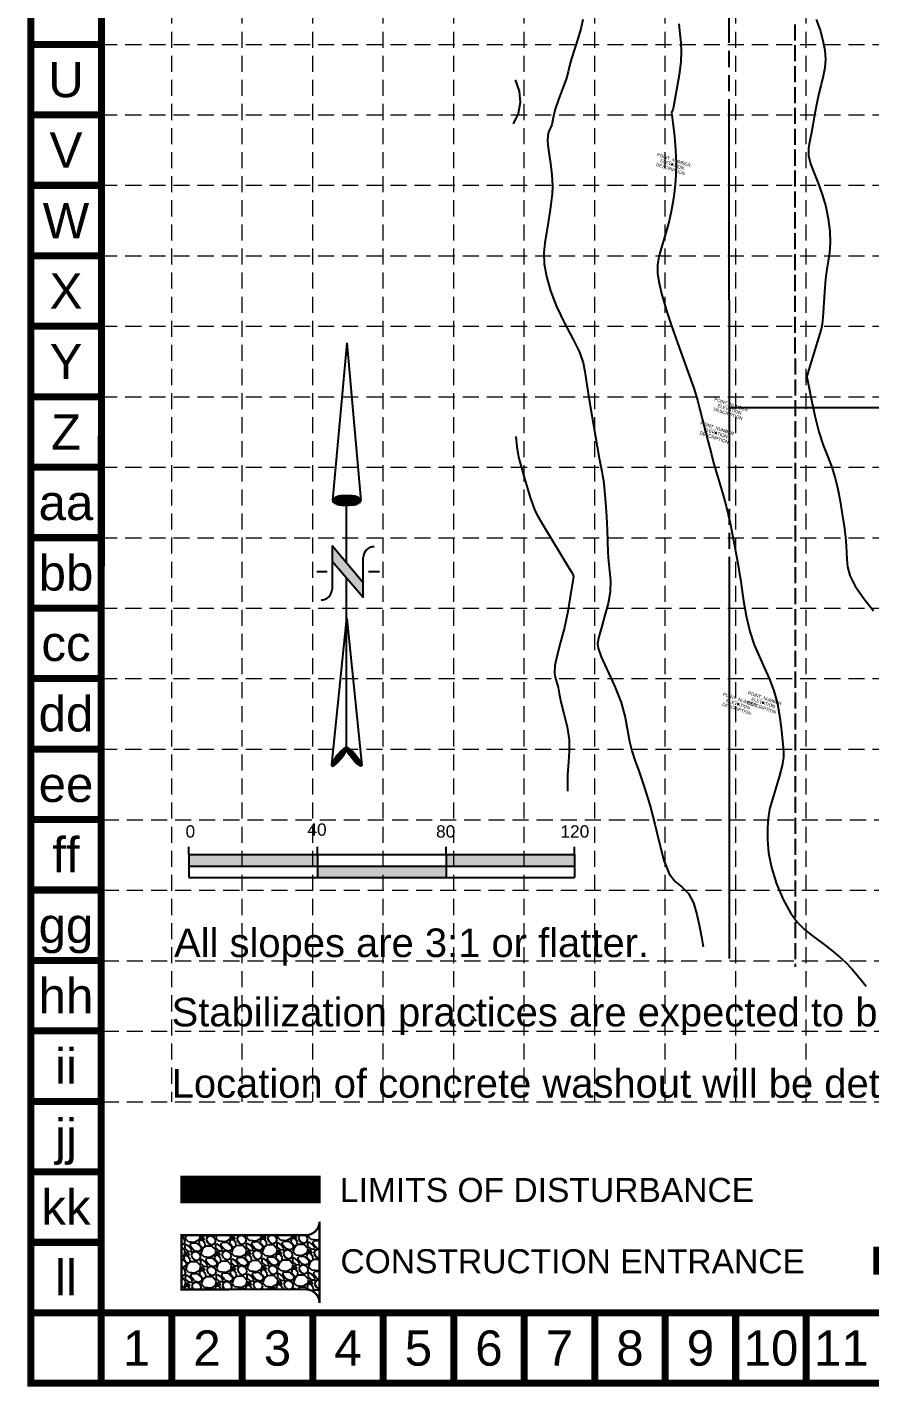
# Model space of a CAD drawing. Header units: inches. Extents: x 638 to 17512, y -393 to 10164.
# Drawn here: x 638 to 3784, y -393 to 4687 of the extents above; entities that cross this region are included whole.
import ezdxf
from ezdxf.enums import TextEntityAlignment as Align

# ---------------------------------------------------------------- set-up
doc = ezdxf.new("R2010")
doc.units = ezdxf.units.IN
doc.header["$LTSCALE"] = 600
doc.header["$MEASUREMENT"] = 0
for name, pattern in [('ADJOINERS', [2.85, 2.5, -0.05, 0.1, -0.05, 0.1, -0.05]), ('ESMT', [0.13, 0.1, -0.03]), ('HIDDEN', [0.375, 0.25, -0.125])]:
    doc.linetypes.add(name, pattern=pattern)
for name, color, linetype in [('BASE', 7, 'Continuous'), ('Data Descriptions', 1, 'Continuous'), ('Data Elevations', 1, 'Continuous'), ('Data Point Numbers', 1, 'Continuous'), ('EC', 8, 'Continuous'), ('GRID', 254, 'HIDDEN'), ('LEGEND', 7, 'Continuous'), ('NARROW', 7, 'Continuous'), ('s EASEMENTS', 8, 'ESMT'), ('s SURVEY - ADJOINERS', 7, 'ADJOINERS')]:
    doc.layers.add(name, color=color, linetype=linetype)
doc.styles.add("L200'", font='ARIAL.TTF', dxfattribs={"height": 0.001969})
doc.styles.get("Standard").update_dxf_attribs({"font": 'ARIAL.TTF'})
doc.styles.add('TMODELF', font='tmodelf.shx', dxfattribs={"height": 1})

# ---------------------------------------------------------------- blocks, each defined once
blk = doc.blocks.new('North Arrow')
at = {"layer": 'NARROW'}
for p, q in [((32.43, 3.06), (32.43, 4.63)), ((0, 0), (22.36, 2)), ((28.77, -2.09), (34.02, 2.32)), ((36.18, 2.33), (30.46, 2.33)), ((36.16, 2.32), (31.04, -2.09)), ((39.1, 0.01), (59.96, 2.11)), ((0, 0), (22.33, -2.02)), ((31.2, -0.05), (21.66, -0.05)), ((21.66, -0.05), (21.66, -0.05)), ((57.45, -0.05), (33.41, -0.05)), ((59.83, -2.14), (39.04, -0.01)), ((57.69, -0.03), (57.77, -0.01)), ((57.77, -0.05), (57.69, -0.03)), ((28.77, -2.09), (34.95, -2.09)), ((32.43, -4.26), (32.43, -2.8))]:
    blk.add_line(p, q, dxfattribs=at)
blk.add_lwpolyline([(22.36, -2.03), (22.59, -1.93, 0.091577), (22.87, -1.44, 0.048306), (23.03, -0.75), (23.07, -0.01), (23.01, 0.82, 0.048306), (22.87, 1.42, 0.091577), (22.59, 1.91), (22.36, 2.01), (22.14, 1.91, 0.091577), (21.86, 1.42, 0.048306), (21.72, 0.82), (21.66, -0.01), (21.72, -0.83, 0.048306), (21.86, -1.44, 0.091577), (22.14, -1.93)], format="xyb", close=True, dxfattribs=at)
for points in [[(57.46, -0.03), (57.44, 0.08, -0.066818), (57.67, 0.47, -0.03073), (58.01, 0.84), (58.52, 1.29), (59.07, 1.7, -0.03073), (59.5, 1.95, -0.066818), (59.93, 2.1), (60.04, 2.06)], [(60.04, 2.06), (60.05, 1.95, -0.066818), (59.82, 1.56, -0.03073), (59.43, 1.14), (58.97, 0.74), (58.42, 0.33, -0.03073), (57.99, 0.08, -0.036692), (57.76, -0.02)], [(57.46, -0.04), (57.44, -0.15, 0.066818), (57.67, -0.54, 0.03073), (58.01, -0.9), (58.52, -1.36), (59.07, -1.77, 0.03073), (59.5, -2.02, 0.066818), (59.93, -2.17), (60.04, -2.13)], [(60.04, -2.13), (60.05, -2.01, 0.066818), (59.82, -1.63, 0.03073), (59.43, -1.2), (58.97, -0.8), (58.42, -0.4, 0.03073), (57.99, -0.15, 0.036692), (57.76, -0.05)]]:
    blk.add_lwpolyline(points, format="xyb", dxfattribs=at)
for centre, start, end in [((30.46, 3.86), 178.8769, 270), ((34.95, -3.62), 358.8769, 90)]:
    blk.add_arc(centre, 1.53, start, end, dxfattribs=at)
for points in [[(22.87, 1.44), (22.14, 1.91), (22.59, 1.91), (22.36, 2)], [(31.05, -2.09), (36.15, 2.36), (28.75, -2.06), (34.01, 2.36)], [(59.62, 1.34), (59.28, 1.82), (59.81, 1.55), (59.49, 1.95)], [(59.81, 1.55), (59.49, 1.95), (59.93, 1.73), (59.69, 2.04)], [(59.93, 1.73), (59.69, 2.04), (60.05, 1.94), (59.93, 2.1)], [(60.05, 1.94), (59.93, 2.1), (60.04, 2.06)], [(23.03, -0.76), (21.67, -0.05), (23.07, -0.05), (21.72, 0.82)], [(23.07, -0.05), (21.72, 0.82), (23.02, 0.75), (21.85, 1.42)], [(23.02, 0.75), (21.85, 1.42), (22.87, 1.44), (22.14, 1.91)], [(57.44, 0.08), (57.7, -0.01), (57.5, 0.21), (57.77, -0.01)], [(57.45, -0.04), (57.69, -0.02), (57.44, 0.08), (57.7, -0.01)], [(57.5, 0.21), (57.77, -0.01), (57.6, 0.39), (57.94, 0.06)], [(57.6, 0.39), (57.94, 0.06), (57.68, 0.5), (58.07, 0.13)], [(57.68, 0.5), (58.07, 0.13), (57.84, 0.66), (58.29, 0.26)], [(57.84, 0.66), (58.29, 0.26), (58.03, 0.86), (58.52, 0.41)], [(58.03, 0.86), (58.52, 0.41), (58.26, 1.07), (58.73, 0.57)], [(58.26, 1.07), (58.73, 0.57), (58.52, 1.3), (59.05, 0.81)], [(58.52, 1.3), (59.05, 0.81), (58.7, 1.42), (59.26, 0.99)], [(59.26, 1), (58.69, 1.42), (59.45, 1.15), (59, 1.65)], [(59.45, 1.15), (59, 1.65), (59.62, 1.34), (59.28, 1.82)], [(22.87, -1.44), (21.72, -0.87), (23.03, -0.76), (21.67, -0.05)], [(22.58, -1.93), (21.86, -1.45), (22.87, -1.44), (21.72, -0.87)], [(22.36, -2.01), (22.14, -1.93), (22.58, -1.93), (21.86, -1.45)], [(57.44, -0.14), (57.69, -0.02), (57.45, -0.04), (57.69, -0.02)], [(57.46, -0.19), (57.7, -0.03), (57.44, -0.14), (57.69, -0.02)], [(57.53, -0.33), (57.76, -0.05), (57.46, -0.19), (57.7, -0.03)], [(57.63, -0.48), (57.9, -0.1), (57.53, -0.33), (57.76, -0.05)], [(57.78, -0.66), (58.09, -0.2), (57.63, -0.48), (57.9, -0.1)], [(57.97, -0.87), (58.34, -0.35), (57.78, -0.66), (58.09, -0.2)], [(58.24, -1.11), (58.61, -0.54), (57.97, -0.87), (58.34, -0.35)], [(58.61, -1.43), (58.93, -0.77), (58.24, -1.11), (58.61, -0.54)], [(58.91, -1.64), (59.2, -1), (58.61, -1.43), (58.93, -0.77)], [(59.12, -1.79), (59.57, -1.36), (58.92, -1.65), (59.2, -1.01)], [(59.35, -1.93), (59.81, -1.62), (59.12, -1.79), (59.57, -1.36)], [(59.54, -1.32), (59.41, -1.18), (59.21, -1.01)], [(59.58, -2.05), (59.93, -1.79), (59.35, -1.93), (59.81, -1.62)], [(59.78, -2.13), (60.05, -2.01), (59.58, -2.05), (59.93, -1.79)], [(59.92, -2.17), (60.04, -2.13), (59.78, -2.13), (60.05, -2.01)]]:
    blk.add_solid(points, dxfattribs=at)
blk = doc.blocks.new('A$C380E2CAD')
h = blk.add_hatch(color=7)
h.paths.add_polyline_path([(493.4, 43.2), (493.4, 86.5), (13.4, 86.5), (13.4, 43.2)])
h.paths.add_polyline_path([(493.4, 43.2), (493.4, 0), (973.4, 0), (973.4, 43.2)])
h.paths.add_polyline_path([(973.4, 86.5), (973.4, 43.2), (1453.4, 43.2), (1453.4, 86.5)])
at = {"color": 7}
for p, q in [((13.4, 86.5), (13.4, 115.3)), ((493.4, 86.5), (493.4, 115.3)), ((973.4, 86.5), (973.4, 115.3)), ((1453.4, 86.5), (1453.4, 115.3)), ((13.4, 86.5), (493.4, 86.5)), ((13.4, 86.5), (13.4, 0)), ((493.4, 86.5), (1453.4, 86.5)), ((493.4, 86.5), (493.4, 0)), ((973.4, 86.5), (973.4, 0)), ((1453.4, 86.5), (1453.4, 0)), ((13.4, 43.2), (1453.4, 43.2)), ((13.4, 0), (493.4, 0)), ((493.4, 0), (1453.4, 0))]:
    blk.add_line(p, q, dxfattribs=at)
for s, height, p in [('40', 46.08, (455.7, 156.7)), ('0', 46.1, (0.7, 149.6)), ('80', 46.08, (936.1, 149.6)), ('120', 46.08, (1400.7, 149.6))]:
    blk.add_text(s, height=height, dxfattribs=at).set_placement(p)

msp = doc.modelspace()

# ---------------------------------------------------------------- hatches: boundary and pattern name
at = {"layer": 'LEGEND'}
h = msp.add_hatch(dxfattribs=at)
h.set_pattern_fill('GRAVEL', color=4, scale=81.096243, angle=-43.9343, style=0)
h.set_pattern_definition([(184.078545, (-112139.171, -49084.4866), (-973.60772007, -75.4657323), [10.910364, -1080.128]), (141.0354448, (-112150.0536, -49085.2626), (757.0710824, -616.80671555), [18.72253, -1853.529653]), (88.576145, (-112164.611, -49073.489), (-34.936744, -1205.07601635), [13.201495, -1306.94965]), (223.339445, (-112201.454, -49066.145), (1183.74432104, 1111.74020102), [17.04951, -1687.90136]), (248.899445, (-112213.854, -49077.8464), (383.2039346, 982.14069363), [16.718396, -1655.123477]), (313.339445, (-112219.873, -49093.444), (-1111.74020102, 1183.74432104), [17.04951, -1687.90136]), (353.7599448, (-112208.1714, -49105.844), (-1321.876638024, 147.471105404), [22.54711, -2232.16185]), (28.3210448, (-112185.758, -49108.2947), (1646.68152195, 890.93659734), [21.28679, -2107.39301]), (77.495345, (-112167.019, -49098.196), (264.27008845, 1209.3425045), [17.10725, -1693.619864]), (131.302145, (-112163.315, -49081.4945), (586.13726553, -677.3392154), [19.53057, -956.997547]), (178.4631448, (-112176.2058, -49066.8224), (-1319.74358319, 32.80344042), [25.257263, -2500.47088]), (94.879845, (-112144.2, -49122.4336), (-71.1995787, 744.272622), [8.62061, -853.444213]), (127.534945, (-112144.9336, -49113.844), (646.66969653, -848.27479838), [16.40066, -1623.669326]), (181.065745, (-112154.926, -49100.84), (-56.267226, -58.400377), [11.46871, -103.21865]), (159.264345, (-112152.262, -49089.892), (404.5362689, -164.5352352), [6.17613, -611.43445]), (247.867145, (-112158.038, -49087.705), (110.401289, 231.4682951), [8.73431, -427.98234]), (347.029545, (-112161.328, -49095.796), (287.7355174, -52.0006536), [14.186085, -458.682217]), (117.630845, (-112147.504, -49098.98), (60.533623, -170.9347075), [10.257945, -246.19092]), (332.455245, (-112191.91, -49055.0703), (752.8049293, -387.47156344), [14.370254, -1422.658825]), (26.411945, (-112179.1684, -49061.7157), (-852.54057456, -417.33549918), [12.05585, -1193.5265]), (249.264345, (-112136.251, -49087.3), (164.5352352, 404.5362689), [12.352174, -605.258405]), (299.676245, (-112140.624, -49098.852), (-415.20249613, 737.87286253), [14.370254, -1422.658825]), (295.509745, (-112226.7955, -49091.2785), (-179.4677073, 398.1366315), [13.857726, -679.0289]), (250.840845, (-112220.8275, -49103.785), (326.93815474, 923.73974775), [11.6112, -1149.510296]), (22.867145, (-112191.934, -49146.263), (398.13682375, 179.467284), [12.352174, -605.258405]), (333.419745, (-112180.5526, -49141.463), (-984.27330391, 497.87271702), [13.594244, -1345.82654]), (25.509745, (-112220.55, -49118.692), (-398.1366315, -179.4677073), [6.928863, -685.957764]), (57.375645, (-112195.438, -49142.887), (166.6686579, 289.8685534), [4.1351, -409.37619]), (122.029545, (-112193.209, -49139.404), (118.9340076, -227.2019025), [16.718396, -317.64993]), (142.074745, (-112202.0754, -49125.231), (640.2707403, -504.2717567), [15.493437, -1533.8481]), (259.755845, (-112166.392, -49101.052), (54.1339566, 173.067975), [11.69586, -280.70078]), (309.2229448, (-112168.4724, -49112.5614), (880.27118842, -1073.34370003), [20.41955, -2021.53171]), (17.011145, (-112155.56, -49128.38), (-627.47191946, -183.73369424), [8.349345, -826.58757]), (46.065745, (-112147.58, -49125.94), (-2.13315, 114.66757), [4.865775, -76.23047]), (76.322145, (-112201.5554, -49122.3535), (-160.26946557, -633.87120046), [11.266214, -1115.358803]), (4.078545, (-112198.8913, -49111.407), (973.60772007, 75.4657323), [21.82073, -1069.217636]), (316.065745, (-112177.126, -49109.855), (114.66757, 2.13315), [21.085023, -60.01122]), (281.370545, (-112161.9417, -49124.484), (-190.13230211, 971.47477809), [12.82245, -1269.421716]), (210.120345, (-112159.414, -49137.055), (-283.4691948, -177.3342384), [11.807775, -578.581796]), (163.7117448, (-112169.627, -49142.9803), (-1672.27908865, 485.07269895), [19.22508, -1903.28617]), (131.4918448, (-112188.0806, -49137.5883), (-702.93777583, 789.873802306), [20.338857, -2013.544624])])
edge = h.paths.add_edge_path()
edge.add_line((1729.4, -79.3), (1729.4, 224.9))
edge.add_arc((1678.7, 224.9), 50.7, -89.9609, 0, ccw=False)
edge.add_line((1678.8, 174.2), (1214.2, 174.1))
edge.add_line((1214.2, 174.1), (1214.2, -28.8))
edge.add_line((1214.2, -28.8), (1678.7, -28.6))
edge.add_arc((1678.7, -79.3), 50.7, 0, 90.0391, ccw=False)

# ---------------------------------------------------------------- linework, layer by layer
at = {"color": 15, "linetype": 'Continuous'}
for p in [(3046.4, 4173.8, 6886.2), (3260.8, 3259.4, 6891.2), (3209, 3171.1, 6883.3), (3209, 3170.8, 6880.6), (3293.4, 2157.4, 6881.8), (3386.6, 2162.6, 6882.8)]:
    msp.add_point(p, dxfattribs=at)
at = {"layer": 'BASE', "const_width": 26.3}
for points in [[(651.2, -379.4), (17499.2, -379.4), (17499.2, 10150.6), (651.2, 10150.6)], [(913.9, -116.2), (17236.7, -116.7), (17236.4, 9887.5), (917.2, 9887.8)]]:
    msp.add_lwpolyline(points, close=True, dxfattribs=at)
for points in [[(914.5, 4622.4), (651.2, 4622.4)], [(914.5, 4359.1), (651.2, 4359.1)], [(914.5, 4095.9), (651.2, 4095.9)], [(914.5, 3832.6), (651.2, 3832.6)], [(914.5, 3569.4), (651.2, 3569.4)], [(914.5, 3306.1), (651.2, 3306.1)], [(914.5, 3042.9), (651.2, 3042.9)], [(914.5, 2779.6), (651.2, 2779.6)], [(914.5, 2516.4), (651.2, 2516.4)], [(914.5, 2253.1), (651.2, 2253.1)], [(914.5, 1989.9), (651.2, 1989.9)], [(914.5, 1726.6), (651.2, 1726.6)], [(914.5, 1463.4), (651.2, 1463.4)], [(914.5, 1200.1), (651.2, 1200.1)], [(914.5, 936.9), (651.2, 936.9)], [(914.5, 673.6), (651.2, 673.6)], [(914.5, 410.4), (651.2, 410.4)], [(914.5, 147.1), (651.2, 147.1)], [(914.5, -116.1), (651.2, -116.1)], [(914.5, -379.4), (914.5, -116.1)], [(1177.7, -379.4), (1177.7, -116.1)], [(1441, -379.4), (1441, -116.1)], [(1704.2, -379.4), (1704.2, -116.1)], [(1967.5, -379.4), (1967.5, -116.1)], [(2230.7, -379.4), (2230.7, -116.1)], [(2494, -379.4), (2494, -116.1)], [(2757.2, -379.4), (2757.2, -116.1)], [(3020.5, -379.4), (3020.5, -116.1)], [(3283.7, -379.4), (3283.7, -116.1)], [(3547, -379.4), (3547, -116.1)]]:
    msp.add_lwpolyline(points, dxfattribs=at)
at = {"layer": 'EC', "color": 35}
for p, q in [((2706.8, 4685.1), (2695.4, 4646.8)), ((2712.4, 4715.9), (2706.8, 4685.1)), ((3072, 4699.3), (3075.2, 4661.8)), ((3584.8, 4715.4), (3598.7, 4675.7)), ((3598.7, 4675.7), (3609.6, 4637.2)), ((2695.4, 4646.8), (2670, 4569.6)), ((3075.2, 4661.8), (3078.6, 4628.8)), ((3078.6, 4628.8), (3080.2, 4596)), ((3609.6, 4637.2), (3616.5, 4600.9)), ((3080.2, 4596), (3078.3, 4557.2)), ((3616.5, 4600.9), (3618.5, 4567.3)), ((2663, 4542.5), (2658, 4519.3)), ((2670, 4569.6), (2663, 4542.5)), ((3078.3, 4557.2), (3072.3, 4509)), ((3616.2, 4535.4), (3610.6, 4504.1)), ((3618.5, 4567.3), (3616.2, 4535.4)), ((2460.5, 4489.7), (2475, 4447.5)), ((2650.4, 4492.3), (2637.3, 4456.3)), ((2658, 4519.3), (2650.4, 4492.3)), ((3072.3, 4509), (3064.2, 4459.3)), ((3602.9, 4472.2), (3594.2, 4438.8)), ((3610.6, 4504.1), (3602.9, 4472.2)), ((2475, 4447.5), (2479.1, 4404.8)), ((2637.3, 4456.3), (2621.9, 4416.4)), ((3064.2, 4459.3), (3050.7, 4383)), ((3594.2, 4438.8), (3586.1, 4403.4)), ((2479.1, 4404.8), (2471.9, 4363.7)), ((2609.2, 4380.4), (2602.8, 4353.9)), ((2621.9, 4416.4), (2609.2, 4380.4)), ((3045.7, 4370.7), (3044.5, 4366)), ((3047.6, 4374.7), (3045.7, 4370.7)), ((3049.4, 4378.3), (3047.6, 4374.7)), ((3050.7, 4383), (3049.4, 4378.3)), ((3586.1, 4403.4), (3579.4, 4365.8)), ((2471.9, 4363.7), (2453, 4326.1)), ((2597.5, 4322.3), (2592.3, 4310.5)), ((2600.1, 4335.7), (2597.5, 4322.3)), ((2602.8, 4353.9), (2600.1, 4335.7)), ((3044.5, 4366), (3044.9, 4359.3)), ((3044.9, 4359.3), (3050.2, 4319.9)), ((3050.2, 4319.9), (3054.6, 4278.4)), ((3573.5, 4328.1), (3567.4, 4293.2)), ((3579.4, 4365.8), (3573.5, 4328.1)), ((2581.6, 4281.9), (2581, 4261.1)), ((2585.9, 4297.8), (2581.6, 4281.9)), ((2592.3, 4310.5), (2585.9, 4297.8)), ((3054.6, 4278.4), (3058.6, 4228.1)), ((3567.4, 4293.2), (3560.7, 4262.9)), ((2581, 4261.1), (2583.6, 4235.9)), ((2583.6, 4235.9), (2592, 4177.1)), ((3058.6, 4228.1), (3061, 4178.2)), ((3560.7, 4262.9), (3555.9, 4235)), ((3555.9, 4235), (3556.2, 4206.9)), ((2592, 4177.1), (2595.8, 4146.3)), ((3061, 4178.2), (3060.5, 4135.4)), ((3556.2, 4206.9), (3563.6, 4176.1)), ((3563.6, 4176.1), (3576.2, 4141.7)), ((2595.8, 4146.3), (2598.3, 4117.2)), ((2598.3, 4117.2), (2599.3, 4090.7)), ((3060.5, 4135.4), (3057.7, 4099)), ((3576.2, 4141.7), (3591.5, 4103.6)), ((2598.3, 4064.1), (2595.2, 4033.7)), ((2599.3, 4090.7), (2598.3, 4064.1)), ((3053.5, 4065.4), (3048.7, 4031.8)), ((3057.7, 4099), (3053.5, 4065.4)), ((3591.5, 4103.6), (3606.6, 4061.7)), ((2595.2, 4033.7), (2590.3, 3997.2)), ((3048.7, 4031.8), (3042.8, 3997.8)), ((3606.6, 4061.7), (3619.9, 4017)), ((3619.9, 4017), (3629.6, 3970.8)), ((2590.3, 3997.2), (2583.9, 3957.2)), ((3035.3, 3963), (3025.6, 3927.6)), ((3042.8, 3997.8), (3035.3, 3963)), ((3629.6, 3970.8), (3634.7, 3924.5)), ((2583.9, 3957.2), (2570.9, 3880.5)), ((3025.6, 3927.6), (3005, 3859.8)), ((3634.7, 3924.5), (3635.9, 3880.9)), ((2570.9, 3880.5), (2567.4, 3843.9)), ((3635.9, 3880.9), (3633.7, 3843.3)), ((2567.4, 3843.9), (2568.6, 3803.2)), ((2997, 3829.2), (2992.3, 3799)), ((3005, 3859.8), (2997, 3829.2)), ((3629.4, 3812.7), (3624.1, 3783.1)), ((3633.7, 3843.3), (3629.4, 3812.7)), ((2568.6, 3803.2), (2576.7, 3755.5)), ((2992.3, 3799), (2992.2, 3766.6)), ((2992.2, 3766.6), (2997.5, 3730.2)), ((3624.1, 3783.1), (3619, 3746.1)), ((2576.7, 3755.5), (2592.1, 3701.4)), ((2997.5, 3730.2), (3006.8, 3691.3)), ((3619, 3746.1), (3614.8, 3697.3)), ((2592.1, 3701.4), (2614.9, 3642.7)), ((3006.8, 3691.3), (3017.9, 3652.7)), ((3614.8, 3697.3), (3609.3, 3602.7)), ((2614.9, 3642.7), (2644.6, 3581.5)), ((3017.9, 3652.7), (3029.4, 3615.7)), ((3029.4, 3615.7), (3042.6, 3575.2)), ((2644.6, 3581.5), (2675.2, 3522.8)), ((3042.6, 3575.2), (3060.1, 3525.5)), ((3603.2, 3559.1), (3552, 3391.4)), ((3606.9, 3577), (3603.2, 3559.1)), ((3609.3, 3602.7), (3606.9, 3577)), ((2675.2, 3522.8), (2700, 3472.1)), ((3060.1, 3525.5), (3106.2, 3396.9)), ((2700, 3472.1), (2714.3, 3433)), ((2714.3, 3433), (2721, 3400.2)), ((2721, 3400.2), (2725.2, 3366.6)), ((2725.2, 3366.6), (2731, 3326.4)), ((3106.2, 3396.9), (3126.9, 3337.7)), ((3549.7, 3382.6), (3549.5, 3380.4)), ((3549.5, 3380.4), (3566.3, 3293.6)), ((3552, 3391.4), (3549.7, 3382.6)), ((2731, 3326.4), (2738.5, 3279.7)), ((3126.9, 3337.7), (3140.9, 3293.6)), ((2738.5, 3279.7), (2774.4, 3076.4)), ((3140.9, 3293.6), (3150.4, 3258.9)), ((3150.4, 3258.9), (3180.5, 3137.4)), ((3566.3, 3293.6), (3578.9, 3234.4)), ((3578.9, 3234.4), (3594, 3175.1)), ((2462.5, 3157), (2466, 3119.1)), ((3594, 3175.1), (3610.8, 3124.9)), ((2466, 3119.1), (2473.3, 3079.8)), ((3180.5, 3137.4), (3191.6, 3094.8)), ((3610.8, 3124.9), (3627.4, 3082.2)), ((2473.3, 3079.8), (2483.4, 3040)), ((2774.4, 3076.4), (2783.9, 3026.4)), ((3191.6, 3094.8), (3201.4, 3058.7)), ((3201.4, 3058.7), (3234, 2947.1)), ((3627.4, 3082.2), (3642.5, 3042.7)), ((2483.4, 3040), (2494.7, 3000.7)), ((2494.7, 3000.7), (2506, 2963.1)), ((2783.9, 3026.4), (2786.6, 3012.4)), ((2786.6, 3012.4), (2788.8, 2999.5)), ((2788.8, 2999.5), (2791, 2981.8)), ((3642.5, 3042.7), (3654.7, 3002.5)), ((3654.7, 3002.5), (3664.7, 2960.4)), ((2506, 2963.1), (2516.5, 2929.4)), ((2791, 2981.8), (2793.8, 2953.4)), ((2793.8, 2953.4), (2797.4, 2910.5)), ((3234, 2947.1), (3247.8, 2897)), ((3664.7, 2960.4), (3673.4, 2915.4)), ((2516.5, 2929.4), (2525.7, 2901.9)), ((2525.7, 2901.9), (2534, 2881)), ((2797.4, 2910.5), (2801, 2859.3)), ((3247.8, 2897), (3261.7, 2839.5)), ((3673.4, 2915.4), (3681.5, 2867.8)), ((2534, 2881), (2544.7, 2860)), ((2544.7, 2860), (2562.3, 2829.9)), ((2801, 2859.3), (2803.7, 2808.4)), ((3681.5, 2867.8), (3688.5, 2821.5)), ((2562.3, 2829.9), (2662.9, 2663.6)), ((2803.7, 2808.4), (2805.9, 2726)), ((3261.7, 2839.5), (3274.8, 2776.5)), ((3688.5, 2821.5), (3693.7, 2781)), ((3274.8, 2776.5), (3286, 2716.6)), ((3693.7, 2781), (3696.5, 2749.3)), ((3696.5, 2749.3), (3698.8, 2698.7)), ((2805.9, 2726), (2808.3, 2690.7)), ((3286, 2716.6), (3294.1, 2669.7)), ((3698.8, 2698.7), (3701.8, 2671.2)), ((2662.9, 2663.6), (2671.5, 2649)), ((2671.5, 2649), (2675.4, 2642.3)), ((2675.4, 2642.3), (2677.3, 2638.8)), ((2808.3, 2690.7), (2812.7, 2655.4)), ((2812.7, 2655.4), (2816.4, 2618.2)), ((3294.1, 2669.7), (3298.5, 2643)), ((3298.5, 2643), (3300.3, 2632)), ((3701.8, 2671.2), (3710.5, 2638.5)), ((2678, 2634.2), (2666.1, 2559.2)), ((2677.3, 2638.8), (2678.1, 2636.9)), ((2678.2, 2636), (2678, 2634.2)), ((2678.1, 2636.9), (2678.2, 2636)), ((2816.4, 2618.2), (2815.4, 2577.7)), ((3300.3, 2632), (3300.7, 2628.5)), ((3300.7, 2628.5), (3301.3, 2625.3)), ((3301.3, 2625.3), (3302.7, 2614.5)), ((3302.7, 2614.5), (3313.1, 2544.2)), ((3710.5, 2638.5), (3729.9, 2599)), ((3729.9, 2599), (3761.8, 2552.5)), ((2666.1, 2559.2), (2656.5, 2503.8)), ((2815.4, 2577.7), (2807.4, 2533.4)), ((3313.1, 2544.2), (3323, 2487.5)), ((3761.8, 2552.5), (3798.4, 2506.3)), ((2656.5, 2503.8), (2643.9, 2444.4)), ((2795.6, 2489.9), (2784.5, 2453)), ((2807.4, 2533.4), (2795.6, 2489.9)), ((2643.9, 2444.4), (2629.7, 2388.8)), ((2784.5, 2453), (2777.2, 2427)), ((3323, 2487.5), (3336.4, 2429.7)), ((2629.7, 2388.8), (2616.6, 2340.3)), ((2770.3, 2397), (2768.2, 2384.8)), ((2773, 2409.6), (2770.3, 2397)), ((2777.2, 2427), (2773, 2409.6)), ((3336.4, 2429.7), (3353.3, 2378.9)), ((2616.6, 2340.3), (2608.4, 2301.6)), ((2768.2, 2384.8), (2770.2, 2366.4)), ((2770.2, 2366.4), (2781.1, 2334.8)), ((3353.3, 2378.9), (3372.4, 2334.2)), ((2608.4, 2301.6), (2607.4, 2273.5)), ((2781.1, 2334.8), (2831, 2225.6)), ((3372.4, 2334.2), (3391.9, 2292.5)), ((3391.9, 2292.5), (3410.2, 2250.7)), ((2607.4, 2273.5), (2611.2, 2253.3)), ((2611.2, 2253.3), (2616.3, 2236.9)), ((2616.3, 2236.9), (2620.2, 2219.9)), ((3410.2, 2250.7), (3426.5, 2207)), ((2620.2, 2219.9), (2624.3, 2197.9)), ((2624.3, 2197.9), (2631.1, 2166.3)), ((2831, 2225.6), (2855.6, 2163.7)), ((3426.5, 2207), (3439.5, 2159.3)), ((2631.1, 2166.3), (2642.1, 2122.7)), ((2855.6, 2163.7), (2871, 2107.8)), ((3439.5, 2159.3), (3449, 2107.2)), ((2642.1, 2122.7), (2653.8, 2072.7)), ((2871, 2107.8), (2879.9, 2059.4)), ((3449, 2107.2), (3455.2, 2056.4)), ((2653.8, 2072.7), (2661.5, 2024.3)), ((2879.9, 2059.4), (2886.8, 2018.3)), ((3455.2, 2056.4), (3462.6, 1983.7)), ((2662.2, 1982.6), (2658.8, 1942)), ((2661.5, 2024.3), (2662.2, 1982.6)), ((2886.8, 2018.3), (2895.7, 1983.4)), ((2895.7, 1983.4), (2907.7, 1948)), ((3462.6, 1983.7), (3462.5, 1958.7)), ((2658.8, 1942), (2655.6, 1894.2)), ((2907.7, 1948), (2923.4, 1904.9)), ((3462.5, 1958.7), (3457.5, 1928.4)), ((2655.6, 1894.2), (2656.1, 1832.8)), ((2923.4, 1904.9), (2942.4, 1848.2)), ((3446.6, 1886.5), (3432.9, 1840.5)), ((3457.5, 1928.4), (3446.6, 1886.5)), ((2942.4, 1848.2), (2962.9, 1781.1)), ((3432.9, 1840.5), (3413.6, 1778)), ((2962.9, 1781.1), (2982.3, 1709.1)), ((3413.6, 1778), (3410.1, 1765)), ((3406.3, 1740.6), (3404.3, 1719.5)), ((3408.2, 1754.9), (3406.3, 1740.6)), ((3410.1, 1765), (3408.2, 1754.9)), ((2982.3, 1709.1), (2999.2, 1637.4)), ((3402.7, 1689.8), (3402.5, 1650.5)), ((3404.3, 1719.5), (3402.7, 1689.8)), ((2999.2, 1637.4), (3015.6, 1573.5)), ((3402.5, 1650.5), (3406.3, 1602.4)), ((3406.3, 1602.4), (3416.9, 1546.9)), ((3015.6, 1573.5), (3034.7, 1524.4)), ((3034.7, 1524.4), (3058.6, 1494.2)), ((3416.9, 1546.9), (3436.2, 1486.4)), ((3058.6, 1494.2), (3084.3, 1473.9)), ((3084.3, 1473.9), (3107.9, 1450.7)), ((3436.2, 1486.4), (3461.3, 1427.6)), ((3107.9, 1450.7), (3125.8, 1415.1)), ((3461.3, 1427.6), (3488.2, 1377.8)), ((3125.8, 1415.1), (3138.8, 1371.6)), ((3138.8, 1371.6), (3148.4, 1327.6)), ((3488.2, 1377.8), (3514, 1342.4)), ((3148.4, 1327.6), (3155.8, 1288.3)), ((3514, 1342.4), (3539.2, 1317.3)), ((3155.8, 1288.3), (3161.9, 1251)), ((3539.2, 1317.3), (3565.8, 1296.3)), ((3565.8, 1296.3), (3623.6, 1252.5)), ((3623.6, 1252.5), (3650.4, 1231.7)), ((3650.4, 1231.7), (3673.1, 1213)), ((3673.1, 1213), (3694.2, 1193.3)), ((3694.2, 1193.3), (3717.1, 1169.3)), ((3717.1, 1169.3), (3743.8, 1138.1)), ((3743.8, 1138.1), (3771.1, 1103.7)), ((2300.6, 992.4), (2314, 974.4))]:
    msp.add_line(p, q, dxfattribs=at)
at = {"layer": 'GRID', "color": 252, "linetype": 'HIDDEN', "lineweight": 0, "ltscale": 0.4}
for p, q in [((1176.9, 9889.9), (1176.9, 672.4)), ((1440.1, 9889.9), (1440.1, 672.4)), ((1703.4, 9889.9), (1703.4, 672.4)), ((1966.6, 9889.9), (1966.6, 672.4)), ((2229.9, 9889.9), (2229.9, 672.4)), ((2493.1, 9889.9), (2493.1, 672.4)), ((2756.4, 9889.9), (2756.4, 672.4)), ((3019.6, 9889.9), (3019.6, 672.4)), ((3282.9, 9889.9), (3282.9, 672.4)), ((3546.1, 9889.9), (3546.1, 672.4)), ((914.5, 4622.4), (17236, 4622.4)), ((914.5, 4359.1), (17236, 4359.1)), ((914.5, 4095.9), (17236, 4095.9)), ((914.5, 3832.6), (17236, 3832.6)), ((914.5, 3569.4), (17236, 3569.4)), ((914.5, 3306.1), (17236, 3306.1)), ((914.5, 3042.9), (17236, 3042.9)), ((914.5, 2779.6), (17236, 2779.6)), ((914.5, 2516.4), (17236, 2516.4)), ((914.5, 2253.1), (17236, 2253.1)), ((914.5, 1989.9), (17236, 1989.9)), ((920.4, 1725.4), (17241.9, 1725.4)), ((920.4, 1462.2), (17241.9, 1462.2)), ((920.4, 1198.9), (17241.9, 1198.9)), ((920.4, 935.7), (17241.9, 935.7)), ((920.4, 672.4), (17241.9, 672.4))]:
    msp.add_line(p, q, dxfattribs=at)
at = {"layer": 'LEGEND', "color": 1, "linetype": 'HIDDEN', "ltscale": 0.9, "const_width": 104.2}
msp.add_lwpolyline([(1210.3, 344.7), (1733.4, 344.7)], dxfattribs=at)
at = {"layer": 'LEGEND', "color": 4, "const_width": 8.11}
msp.add_lwpolyline([(1729.4, -79.3), (1729.4, 224.9, -0.414014), (1678.8, 174.2), (1214.2, 174.1), (1214.2, -28.8), (1678.7, -28.6, -0.414413)], format="xyb", close=True, dxfattribs=at)
at = {"layer": 'LEGEND', "color": 200, "const_width": 104.2}
msp.add_lwpolyline([(3797.1, 78.4), (4320.1, 78.4)], dxfattribs=at)
at = {"layer": 's EASEMENTS'}
msp.add_line((3504.8, 4697.1), (3505.9, 1176.5), dxfattribs=at)
at = {"layer": 's SURVEY - ADJOINERS'}
for p, q in [((3261.1, 1207.8), (3256.7, 8885.8)), ((3256.7, 3265.3), (10156.7, 3265.3))]:
    msp.add_line(p, q, dxfattribs=at)

# ---------------------------------------------------------------- block references
at = {"linetype": 'Continuous'}
msp.add_blockref('A$C380E2CAD', (1228.8, 1509.5), dxfattribs=at)
at = {"layer": 'BASE', "xscale": 26.32499999999993, "yscale": 26.32499999999993, "zscale": 26.32499999999993, "rotation": 270}
msp.add_blockref('North Arrow', (1831.6, 3507.4), dxfattribs=at)

# ---------------------------------------------------------------- texts
at = {"layer": 'BASE'}
for s, height, p in [('U', 131.6, (782.9, 4490.7)), ('V', 131.6, (782.9, 4227.5)), ('W', 131.6, (782.9, 3964.2)), ('X', 131.6, (782.9, 3701)), ('Y', 131.6, (782.9, 3437.7)), ('Z', 131.6, (782.9, 3174.5)), ('aa', 131.62, (782.9, 2911.2)), ('bb', 131.62, (782.9, 2648)), ('cc', 131.62, (782.9, 2384.7)), ('dd', 131.62, (782.9, 2121.5)), ('ee', 131.62, (782.9, 1858.2)), ('ff', 131.62, (782.9, 1595)), ('gg', 131.62, (782.9, 1331.7)), ('hh', 131.62, (782.9, 1068.5)), ('ii', 131.62, (782.9, 805.2)), ('jj', 131.62, (782.9, 542)), ('kk', 131.62, (782.9, 278.7)), ('ll', 131.62, (782.9, 15.5)), ('1', 131.6, (1046.1, -247.8)), ('2', 131.6, (1309.4, -247.8)), ('3', 131.6, (1572.6, -247.8)), ('4', 131.6, (1835.9, -247.8)), ('5', 131.6, (2099.1, -247.8)), ('6', 131.6, (2362.4, -247.8)), ('7', 131.6, (2625.6, -247.8)), ('8', 131.6, (2888.9, -247.8)), ('9', 131.6, (3152.1, -247.8)), ('10', 131.62, (3415.4, -247.8)), ('11', 131.62, (3678.6, -247.8))]:
    msp.add_text(s, height=height, dxfattribs=at).set_placement(p, align=Align.MIDDLE_CENTER)
at = {"layer": 'BASE', "color": 7, "style": "L200'"}
for s, p in [('All slopes are 3:1 or flatter.', (1186.5, 1212.8)), ('Stabilization practices are expected to be used at all disturbed areas.', (1177.3, 953.9)), ('Location of concrete washout will be determined in the field and will be reflected on this Site Map.', (1177.5, 687.7))]:
    msp.add_text(s, height=106.76, dxfattribs=at).set_placement(p)
at = {"layer": 'Data Descriptions', "color": 15, "linetype": 'Continuous', "style": 'TMODELF'}
for p in [(3038.7, 4151, 6886.2), (3253.2, 3236.7, 6891.2), (3201.3, 3148.4, 6883.3), (3201.3, 3148, 6880.6), (3285.8, 2134.7, 6881.8), (3379, 2139.8, 6882.8)]:
    msp.add_attdef('DESCRIPTION', text='PT', height=12, rotation=341.3569, dxfattribs=at).set_placement(p, align=Align.CENTER)
at = {"layer": 'Data Elevations', "color": 15, "linetype": 'Continuous', "style": 'TMODELF'}
for p in [(3044.5, 4168.1, 6886.2), (3258.9, 3253.7, 6891.2), (3207.1, 3165.5, 6883.3), (3207.1, 3165.1, 6880.6), (3291.5, 2151.7, 6881.8), (3384.7, 2156.9, 6882.8)]:
    msp.add_attdef('ELEVATION', text='1000', height=12, rotation=341.3569, dxfattribs=at).set_placement(p, align=Align.CENTER)
at = {"layer": 'Data Point Numbers', "color": 15, "linetype": 'Continuous', "style": 'TMODELF'}
for p in [(3050.2, 4185.1, 6886.2), (3264.7, 3270.8, 6891.2), (3212.8, 3182.5, 6883.3), (3212.8, 3182.1, 6880.6), (3297.3, 2168.8, 6881.8), (3390.5, 2173.9, 6882.8)]:
    msp.add_attdef('POINT_NUMBER', text='1 - 1000000', height=12, rotation=341.3569, dxfattribs=at).set_placement(p, align=Align.CENTER)
at = {"layer": 'LEGEND', "style": "L200'"}
for s, p in [('LIMITS OF DISTURBANCE', (1805.9, 298)), ('CONSTRUCTION ENTRANCE', (1807.7, 31.7))]:
    msp.add_text(s, height=89.766, dxfattribs=at).set_placement(p)

doc.saveas('drawing.dxf')
